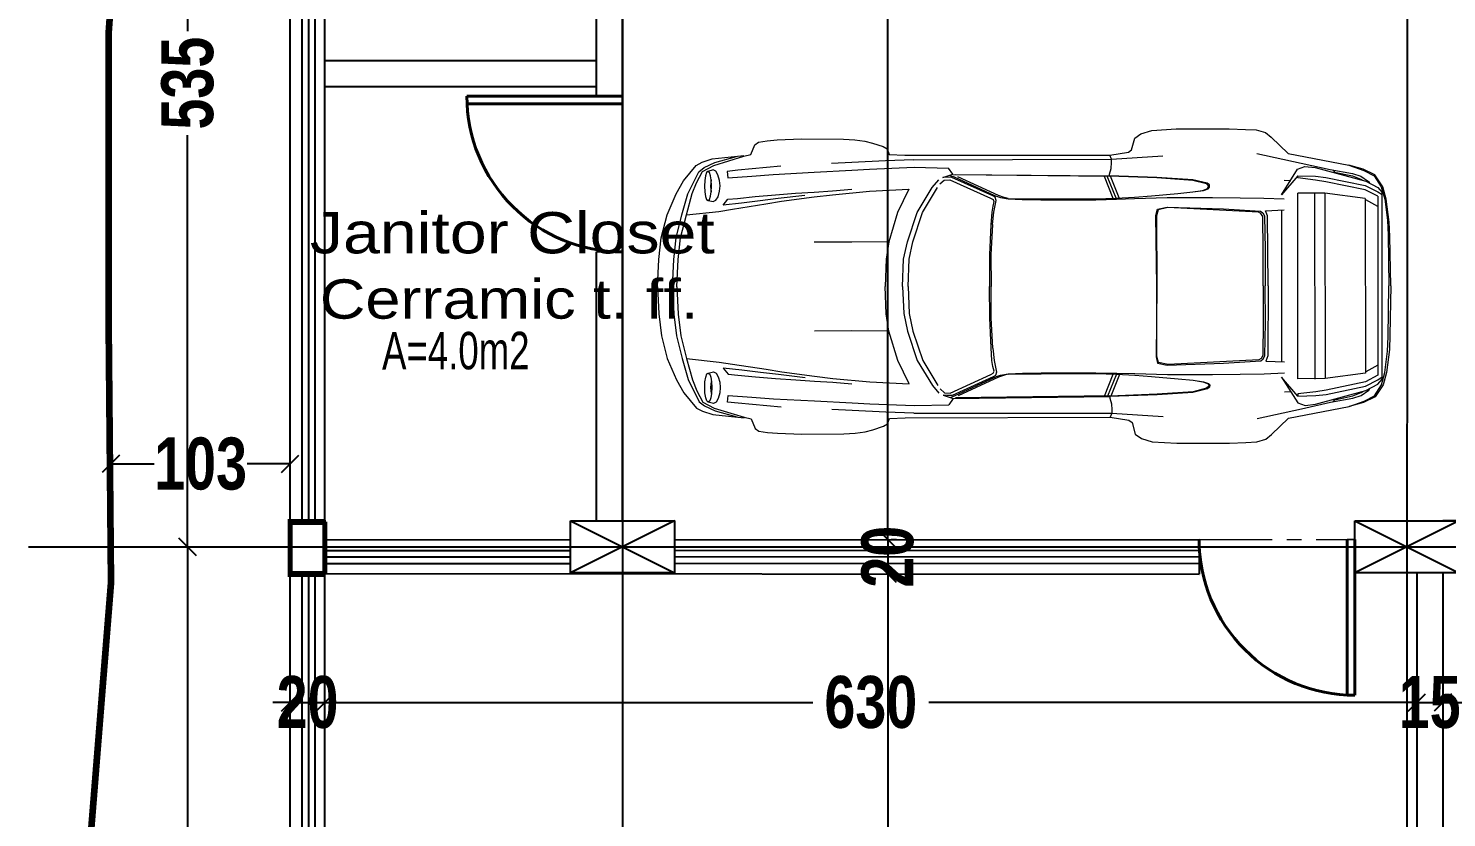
# Model space of a CAD drawing. Extents: x 285329 to 658348, y -83126 to -16980.
# Drawn here: x 327123 to 327941, y -42414 to -41959 of the extents above; entities that cross this region are included whole.
import ezdxf

# ---------------------------------------------------------------- set-up
doc = ezdxf.new("R2010")
doc.units = 0
doc.linetypes.add('CENTER', pattern=[50.8, 31.75, -6.35, 6.35, -6.35])
doc.layers.get('0').update_dxf_attribs({"linetype": 'CONTINUOUS'})
doc.layers.get('DEFPOINTS').update_dxf_attribs({"color": 9, "linetype": 'CONTINUOUS'})
for name, color, linetype, lineweight in [('A-Axis', 1, 'CENTER', 9), ('A-Door', 5, 'CONTINUOUS', 15), ('A-text finishing', 6, 'CONTINUOUS', 13), ('A-text function', 30, 'CONTINUOUS', 20), ('excavation border', 5, 'CONTINUOUS', 30), ('FIGURES', 153, 'CONTINUOUS', 0), ('SECTION-ar', 131, 'CONTINUOUS', 40), ('VIS', 8, 'CONTINUOUS', 18)]:
    doc.layers.add(name, color=color, linetype=linetype, lineweight=lineweight)
for name, color, linetype in [('AXIS', 1, 'CONTINUOUS'), ('COLUMN', 5, 'CONTINUOUS'), ('FURNITURE', 4, 'CONTINUOUS'), ('TEXT', 3, 'CONTINUOUS'), ('WALL', 7, 'CONTINUOUS'), ('WALL1', 2, 'CONTINUOUS')]:
    doc.layers.add(name, color=color, linetype=linetype)
doc.styles.add('ARIAL', font='BOD_CB.TTF', dxfattribs={"width": 1.2})
doc.styles.add('CITYBLUEPRINT', font='cityb___.ttf', dxfattribs={"width": 0.8})
doc.styles.get("Standard").update_dxf_attribs({"font": 'sanss___.ttf', "height": 15})
doc.dimstyles.new('50', dxfattribs={"dimtxt": 30, "dimasz": 10, "dimexe": 5, "dimexo": 6, "dimgap": 5, "dimtad": 0, "dimdec": 0, "dimdsep": 46, "dimtxsty": 'CITYBLUEPRINT', "dimblk1": 'OBLIQUE', "dimblk2": 'OBLIQUE', "dimsah": 1, "dimcen": 0.05, "dimdle": 0.03, "dimclre": 22, "dimclrt": 7, "dimadec": 0, "dimazin": 0, "dimtfac": 1, "dimtdec": 0, "dimtix": 1, "dimtmove": 0, "dimatfit": 3, "dimldrblk": 'OBLIQUE', "dimfxl": 1, "dimtolj": 1, "dimtzin": 0, "dimarcsym": 0})

# ---------------------------------------------------------------- blocks, each defined once
blk = doc.blocks.new('XREF1$0$02PCAR09')
at = {"color": 0, "linetype": 'ByBlock'}
for p, q in [((-133.57, 35.58), (-136.04, 35.43)), ((-129.86, 35.7), (-133.57, 35.58)), ((-117.88, 35.7), (-129.86, 35.7)), ((-112.33, 35.34), (-117.88, 35.7)), ((-139.39, 33.77), (-143.26, 30.05)), ((-138.14, 34.83), (-139.39, 33.77)), ((-136.04, 35.43), (-138.14, 34.83)), ((-109.85, 34.59), (-112.33, 35.34)), ((-108.47, 33.6), (-109.85, 34.59)), ((-107.73, 30.95), (-108.47, 33.6)), ((-48.85, 32.53), (-51.29, 31.76)), ((-47.09, 33.02), (-48.85, 32.53)), ((-44.85, 33.29), (-47.09, 33.02)), ((-42.26, 33.45), (-44.85, 33.29)), ((-32.75, 33.53), (-42.26, 33.45)), ((-27.18, 33.31), (-32.75, 33.53)), ((-24.96, 33.14), (-27.18, 33.31)), ((-22.98, 32.83), (-24.96, 33.14)), ((-22.13, 32.24), (-22.98, 32.83)), ((-21.22, 30), (-22.13, 32.24)), ((-143.26, 30.05), (-157.04, 27.42)), ((-136.16, 30.07), (-146.25, 27.9)), ((-103.18, 28.82), (-114.79, 29.59)), ((-107, 30.43), (-107.73, 30.95)), ((-102.8, 29.76), (-107, 30.43)), ((-103.18, 28.82), (-102.8, 29.76)), ((-56.22, 29.83), (-102.8, 29.76)), ((-52.64, 29.95), (-56.22, 29.83)), ((-52.16, 31.23), (-52.64, 29.95)), ((-51.29, 31.76), (-52.16, 31.23)), ((-19.65, 29.66), (-21.22, 30)), ((-12.48, 29.04), (-19.65, 29.78)), ((-12.79, 27.56), (-19.65, 29.66)), ((-13.04, 28.18), (-17.96, 29.55)), ((-10.14, 28.29), (-12.48, 29.04)), ((-162.98, 25.22), (-160.29, 26.5)), ((-160.49, 26.23), (-162.81, 24.98)), ((-149.39, 26.87), (-160.88, 23.8)), ((-157.04, 27.42), (-160.49, 26.23)), ((-160.29, 26.5), (-157.04, 27.42)), ((-152.81, 26.43), (-157.91, 25.53)), ((-153.83, 25.85), (-157.91, 25.01)), ((-153.47, 26.28), (-153.83, 25.85)), ((-146.25, 27.9), (-152.81, 26.43)), ((-147.04, 27.13), (-149.39, 26.87)), ((-145.43, 26.52), (-147.04, 27.13)), ((-141.73, 20.71), (-145.43, 26.52)), ((-58.2, 28.79), (-103.18, 28.82)), ((-103.18, 28.09), (-103.18, 28.82)), ((-103.06, 26.7), (-103.18, 28.09)), ((-102.68, 25.44), (-103.06, 26.7)), ((-67.1, 25.46), (-66.11, 26.89)), ((-58.32, 27.06), (-66.11, 26.89)), ((-48.2, 26.63), (-58.32, 27.06)), ((-58.2, 28.77), (-51.78, 28.55)), ((-51.78, 28.55), (-44.15, 28.14)), ((-44.15, 26.41), (-48.2, 26.63)), ((-44.15, 28.14), (-39.54, 27.93)), ((-35.6, 25.95), (-44.15, 26.41)), ((-26.33, 25.46), (-35.6, 25.95)), ((-28.03, 27.35), (-18.29, 26.45)), ((-18.29, 26.45), (-15.88, 26.19)), ((-15.88, 26.19), (-16.03, 24.72)), ((-13.76, 25.41), (-13.28, 26.26)), ((-13.28, 26.26), (-12.67, 26.55)), ((-10.59, 27.09), (-13.04, 28.18)), ((-10.26, 26.19), (-12.79, 27.56)), ((-12.67, 26.55), (-11.49, 26.19)), ((-12.07, 25.22), (-11.81, 25.93)), ((-11.81, 25.93), (-11.49, 26.19)), ((-11.49, 26.19), (-11.18, 25.93)), ((-11.18, 25.93), (-10.93, 25.22)), ((-9.43, 26.13), (-10.59, 27.09)), ((-8.9, 23.63), (-10.26, 26.19)), ((-8.78, 27.56), (-10.14, 28.29)), ((-6.9, 21.08), (-9.43, 26.13)), ((-5.94, 24.09), (-8.78, 27.56)), ((-164.79, 22.49), (-162.98, 25.22)), ((-162.81, 24.98), (-164.42, 22.49)), ((-160.88, 23.8), (-163.6, 22.32)), ((-160.77, 22.81), (-163.6, 21.32)), ((-161.5, 23.73), (-161.74, 23.33)), ((-159.78, 24.91), (-161.5, 23.73)), ((-151.85, 24.65), (-160.77, 22.81)), ((-160.77, 21.82), (-151.85, 23.66)), ((-159.78, 24.24), (-160.17, 23.99)), ((-157.91, 25.53), (-159.78, 24.91)), ((-157.91, 25.01), (-159.78, 24.24)), ((-149.51, 24.91), (-151.85, 24.65)), ((-151.85, 23.66), (-149.51, 24.04)), ((-145.43, 25.03), (-149.51, 24.91)), ((-149.51, 24.04), (-145.43, 24.53)), ((-145.43, 25.03), (-141.73, 20.73)), ((-145.43, 24.53), (-145.43, 25.03)), ((-142.39, 24.02), (-143.85, 23.95)), ((-125.42, 22.45), (-125.37, 22.96)), ((-125.37, 22.96), (-124.86, 23.34)), ((-125.15, 22.43), (-125.13, 22.84)), ((-125.13, 22.84), (-124.69, 23.22)), ((-124.86, 23.34), (-121.58, 24.14)), ((-124.69, 23.22), (-121.6, 24.01)), ((-121.6, 24.01), (-113.44, 24.57)), ((-121.58, 24.14), (-113.44, 24.69)), ((-113.44, 24.69), (-102.68, 25.08)), ((-113.44, 24.57), (-102.68, 24.96)), ((-104.9, 20.03), (-102.9, 24.96)), ((-104.22, 19.99), (-102.17, 24.96)), ((-101.45, 24.96), (-103.47, 19.98)), ((-67.1, 25.44), (-102.68, 25.06)), ((-102.68, 25.08), (-102.68, 25.44)), ((-102.68, 24.94), (-67.65, 25.32)), ((-102.68, 25.06), (-102.68, 24.94)), ((-77.45, 20.66), (-68.24, 24.88)), ((-67.39, 24.89), (-76.59, 20.66)), ((-76.17, 20.52), (-66.86, 24.77)), ((-66.4, 24.24), (-75.65, 20.03)), ((-66.42, 25.2), (-67.39, 24.89)), ((-67.1, 25.54), (-67.1, 25.54)), ((-64.81, 24.72), (-67.1, 25.46)), ((-66.86, 24.77), (-65.78, 24.81)), ((-65.14, 24.16), (-66.4, 24.24)), ((-65.78, 24.81), (-64.81, 24.72)), ((-64.13, 23.29), (-65.14, 24.16)), ((-62.4, 22.49), (-63.89, 24.21)), ((-21.41, 25.08), (-26.33, 25.46)), ((-16.03, 24.72), (-21.41, 25.08)), ((-14.22, 22.91), (-14.12, 24.14)), ((-14.12, 21.68), (-14.22, 22.91)), ((-14.12, 24.14), (-13.76, 25.41)), ((-12.31, 22.86), (-12.22, 24.26)), ((-12.24, 21.56), (-12.31, 22.86)), ((-12.04, 22.86), (-12.24, 21.56)), ((-12.22, 24.26), (-12.07, 25.22)), ((-12.22, 24.26), (-12.04, 22.86)), ((-10.93, 25.22), (-10.74, 24.13)), ((-10.74, 24.13), (-10.69, 22.86)), ((-10.69, 22.86), (-10.74, 21.58)), ((-7.91, 21.15), (-8.9, 23.63)), ((-4.27, 21.14), (-5.94, 24.09)), ((-166.21, 14.44), (-165.56, 19.69)), ((-165.19, 19.69), (-165.8, 14.82)), ((-165.56, 19.69), (-164.79, 22.49)), ((-164.42, 22.49), (-165.19, 19.69)), ((-163.6, 22.32), (-164.59, 21.21)), ((-163.6, 21.32), (-164.59, 20.71)), ((-164.59, -21.21), (-164.59, 21.21)), ((-163.6, 20.33), (-160.77, 21.82)), ((-163.6, 20.33), (-163.6, -20.33)), ((-163.6, 18.05), (-160.88, 19.53)), ((-160.77, 19.82), (-151.61, 21.07)), ((-160.77, 19.82), (-160.77, -19.82)), ((-151.61, 21.07), (-151.61, -21.07)), ((-151.61, 21.07), (-145.43, 21.07)), ((-149.26, 21.07), (-149.26, -21.19)), ((-145.43, -21.07), (-145.43, 21.07)), ((-137.77, 19.96), (-142.39, 19.75)), ((-132.34, 20.03), (-137.77, 19.96)), ((-126.04, 20.1), (-132.34, 20.03)), ((-115.78, 20.11), (-126.04, 20.1)), ((-125.08, 22.11), (-125.42, 22.45)), ((-124.89, 22.11), (-125.15, 22.43)), ((-124.01, 21.73), (-125.08, 22.11)), ((-123.84, 21.73), (-124.89, 22.11)), ((-121.62, 21.38), (-124.01, 21.73)), ((-121.62, 21.38), (-123.84, 21.73)), ((-118.22, 21.03), (-121.62, 21.38)), ((-112.19, 20.51), (-118.22, 21.03)), ((-108.37, 19.87), (-115.78, 20.11)), ((-108.37, 20.23), (-112.19, 20.51)), ((-104.22, 19.99), (-108.37, 20.23)), ((-104.27, 19.73), (-108.37, 19.87)), ((-99.56, 19.65), (-104.27, 19.73)), ((-99.52, 19.84), (-104.22, 19.99)), ((-87.11, 19.64), (-99.56, 19.65)), ((-87.11, 19.87), (-99.52, 19.84)), ((-82.86, 19.87), (-87.11, 19.87)), ((-82.86, 19.72), (-87.11, 19.64)), ((-79.67, 19.98), (-82.86, 19.87)), ((-79.63, 19.86), (-82.86, 19.72)), ((-79.67, 19.96), (-78.74, 20.2)), ((-77.89, 20.2), (-79.63, 19.86)), ((-78.74, 20.2), (-77.45, 20.66)), ((-77.21, 20.44), (-77.89, 20.2)), ((-76.59, 20.66), (-77.21, 20.44)), ((-76.95, 19.52), (-76.71, 20.25)), ((-76.73, 18.37), (-76.95, 19.52)), ((-76.71, 20.25), (-76.17, 20.52)), ((-76.22, 19.69), (-76.44, 19.24)), ((-75.65, 20.03), (-76.22, 19.69)), ((-60.22, 16.82), (-63.6, 22.49)), ((-58.97, 16.82), (-62.4, 22.49)), ((-57.13, 22.11), (-54.53, 16.8)), ((-48.2, 21.63), (-57.13, 22.11)), ((-39.78, 20.85), (-48.2, 21.63)), ((-39.78, 21.75), (-44.12, 22.11)), ((-35.6, 21.46), (-39.78, 21.75)), ((-35.6, 20.37), (-39.78, 20.85)), ((-31.38, 21.21), (-35.6, 21.46)), ((-28.21, 19.38), (-35.6, 20.37)), ((-33.48, 20.69), (-27.45, 19.99)), ((-26.79, 20.88), (-31.38, 21.21)), ((-24.62, 18.78), (-28.21, 19.38)), ((-27.45, 19.99), (-23.36, 19.5)), ((-22.2, 20.45), (-26.79, 20.88)), ((-23.36, 19.5), (-19.12, 18.97)), ((-18.2, 20.06), (-22.2, 20.45)), ((-16, 19.87), (-18.2, 20.06)), ((-14.89, 18.51), (-16, 19.87)), ((-13.76, 20.44), (-14.12, 21.68)), ((-13.28, 19.65), (-13.76, 20.44)), ((-12.67, 19.33), (-13.28, 19.65)), ((-11.49, 19.6), (-12.67, 19.33)), ((-12.07, 20.57), (-12.24, 21.58)), ((-11.81, 19.84), (-12.07, 20.57)), ((-11.49, 19.6), (-11.81, 19.84)), ((-11.18, 19.81), (-11.49, 19.6)), ((-10.93, 20.51), (-11.18, 19.81)), ((-10.74, 21.58), (-10.93, 20.51)), ((-6.56, 16.32), (-7.91, 21.15)), ((-5.57, 16.32), (-6.9, 21.08)), ((-2.17, 16.31), (-4.27, 21.14)), ((-138.14, 17.06), (-142.38, 17.26)), ((-141.73, 17.26), (-141.73, -17.16)), ((-138.57, 15.9), (-138.14, 17.06)), ((-137.51, 16.58), (-137.9, 15.9)), ((-136.98, 17.01), (-137.51, 16.58)), ((-137.48, 15.78), (-137.08, 16.44)), ((-137.08, 16.44), (-136.55, 16.78)), ((-128.55, 17.52), (-136.98, 17.01)), ((-136.55, 16.78), (-115.95, 17.82)), ((-115.76, 17.94), (-128.55, 17.52)), ((-115.95, 17.82), (-113.73, 17.36)), ((-113.56, 17.48), (-115.76, 17.94)), ((-113.73, 17.36), (-113.35, 15.95)), ((-113.2, 16.07), (-113.56, 17.48)), ((-76.42, 16.82), (-76.73, 18.37)), ((-76.44, 19.24), (-76.15, 18.22)), ((-76.1, 14.07), (-76.42, 16.82)), ((-76.15, 18.22), (-75.93, 16.82)), ((-75.93, 16.82), (-75.72, 13.98)), ((-60.22, 16.82), (-60.22, 16.82)), ((-58, 10.14), (-60.22, 16.82)), ((-56.75, 10.14), (-58.97, 16.82)), ((-54.53, 16.8), (-52.55, 10.14)), ((-17.01, 17.6), (-24.62, 18.78)), ((-19.12, 18.97), (-14.89, 18.51)), ((-13.95, 17.11), (-17.01, 17.6)), ((-6.56, 16.32), (-13.95, 17.11)), ((-5.26, 11.13), (-6.56, 16.32)), ((-4.27, 11.13), (-5.57, 16.32)), ((-0.87, 11.13), (-2.17, 16.31)), ((-166.35, 11.22), (-166.21, 14.44)), ((-165.8, 14.82), (-165.94, 11.59)), ((-138.66, 0), (-138.57, 15.9)), ((-137.9, 15.9), (-138.04, 8.28)), ((-137.56, 8.16), (-137.48, 15.78)), ((-113.4, -0.02), (-113.2, 16.07)), ((-113.35, 15.95), (-113.4, 0.02)), ((-76.1, 14.07), (-75.74, 7.15)), ((-75.72, 13.98), (-75.43, 7.15)), ((-166.57, 0.02), (-166.35, 11.22)), ((-165.94, 11.59), (-166.08, 0)), ((-57.13, 6.18), (-58, 10.14)), ((-55.9, 6.18), (-56.75, 10.14)), ((-52.55, 10.14), (-44.12, 10.09)), ((-52.55, 10.14), (-51.92, 6.18)), ((-44.12, 10.09), (-35.6, 10.09)), ((-4.7, 6.2), (-5.26, 11.13)), ((-3.7, 6.2), (-4.27, 11.13)), ((-0.31, 6.18), (-0.87, 11.13)), ((-138.04, 8.28), (-138.04, 0)), ((-137.56, 0), (-137.56, 8.16)), ((-75.74, 7.15), (-75.77, 0)), ((-75.43, 7.15), (-75.4, 0)), ((-56.89, 0), (-57.13, 6.18)), ((-55.64, 0), (-55.9, 6.18)), ((-51.92, 6.18), (-51.68, 0)), ((-4.39, 0), (-4.7, 6.2)), ((-3.4, 0), (-3.7, 6.2)), ((0, 0), (-0.31, 6.18)), ((-165.94, -11.59), (-166.08, 0)), ((-138.66, 0), (-138.57, -15.9)), ((-138.04, -8.28), (-138.04, 0)), ((-137.56, 0), (-137.56, -8.16)), ((-113.4, 0.02), (-113.2, -16.07)), ((-75.74, -7.15), (-75.77, 0)), ((-75.43, -7.15), (-75.4, 0)), ((-56.89, 0), (-57.13, -6.18)), ((-55.64, 0), (-55.9, -6.18)), ((-51.92, -6.18), (-51.68, 0)), ((-4.39, 0), (-4.7, -6.2)), ((-3.4, 0), (-3.7, -6.2)), ((0, 0), (-0.31, -6.18)), ((-166.57, -0.02), (-166.35, -11.22)), ((-113.35, -15.95), (-113.4, -0.02)), ((-57.13, -6.18), (-58, -10.14)), ((-55.9, -6.18), (-56.75, -10.14)), ((-52.55, -10.14), (-51.92, -6.18)), ((-4.7, -6.2), (-5.26, -11.13)), ((-3.7, -6.2), (-4.27, -11.13)), ((-0.31, -6.18), (-0.87, -11.13)), ((-137.9, -15.9), (-138.04, -8.28)), ((-137.56, -8.16), (-137.48, -15.78)), ((-76.1, -14.07), (-75.74, -7.15)), ((-75.72, -13.98), (-75.43, -7.15)), ((-166.35, -11.22), (-166.21, -14.44)), ((-165.8, -14.82), (-165.94, -11.59)), ((-58, -10.14), (-60.22, -16.82)), ((-56.75, -10.14), (-58.97, -16.82)), ((-54.53, -16.8), (-52.55, -10.14)), ((-52.55, -10.14), (-44.12, -10.09)), ((-44.12, -10.09), (-35.6, -10.09)), ((-5.26, -11.13), (-6.56, -16.32)), ((-4.27, -11.13), (-5.57, -16.32)), ((-0.87, -11.13), (-2.17, -16.31)), ((-166.21, -14.44), (-165.56, -19.69)), ((-165.19, -19.69), (-165.8, -14.82)), ((-138.57, -15.9), (-138.14, -17.06)), ((-137.51, -16.58), (-137.9, -15.9)), ((-137.48, -15.78), (-137.08, -16.44)), ((-113.73, -17.36), (-113.35, -15.95)), ((-113.2, -16.07), (-113.56, -17.48)), ((-76.1, -14.07), (-76.42, -16.82)), ((-75.93, -16.82), (-75.72, -13.98)), ((-163.6, -18.05), (-160.88, -19.53)), ((-138.14, -17.06), (-142.38, -17.26)), ((-136.98, -17.01), (-137.51, -16.58)), ((-137.08, -16.44), (-136.55, -16.78)), ((-128.55, -17.52), (-136.98, -17.01)), ((-136.55, -16.78), (-115.95, -17.82)), ((-115.76, -17.94), (-128.55, -17.52)), ((-115.95, -17.82), (-113.73, -17.36)), ((-113.56, -17.48), (-115.76, -17.94)), ((-76.73, -18.37), (-76.95, -19.52)), ((-76.42, -16.82), (-76.73, -18.37)), ((-76.44, -19.24), (-76.15, -18.22)), ((-76.22, -19.69), (-76.44, -19.24)), ((-76.15, -18.22), (-75.93, -16.82)), ((-60.22, -16.82), (-63.6, -22.49)), ((-58.97, -16.82), (-62.4, -22.49)), ((-60.22, -16.82), (-60.22, -16.82)), ((-57.13, -22.11), (-54.53, -16.8)), ((-24.62, -18.78), (-28.21, -19.38)), ((-17.01, -17.6), (-24.62, -18.78)), ((-23.36, -19.5), (-19.12, -18.97)), ((-19.12, -18.97), (-14.89, -18.51)), ((-13.95, -17.11), (-17.01, -17.6)), ((-14.89, -18.51), (-16, -19.87)), ((-6.56, -16.32), (-13.95, -17.11)), ((-12.67, -19.33), (-13.28, -19.65)), ((-11.49, -19.6), (-12.67, -19.33)), ((-6.56, -16.32), (-7.91, -21.15)), ((-5.57, -16.32), (-6.9, -21.08)), ((-2.17, -16.31), (-4.27, -21.14)), ((-165.56, -19.69), (-164.79, -22.49)), ((-164.42, -22.49), (-165.19, -19.69)), ((-164.79, -22.49), (-162.98, -25.22)), ((-163.6, -21.32), (-164.59, -20.71)), ((-163.6, -22.32), (-164.59, -21.21)), ((-162.81, -24.98), (-164.42, -22.49)), ((-163.6, -20.33), (-160.77, -21.82)), ((-160.77, -22.81), (-163.6, -21.32)), ((-160.88, -23.8), (-163.6, -22.32)), ((-160.77, -19.82), (-151.61, -21.07)), ((-160.77, -21.82), (-151.85, -23.66)), ((-151.61, -21.07), (-145.43, -21.07)), ((-141.73, -20.71), (-145.43, -26.52)), ((-145.43, -25.03), (-141.73, -20.73)), ((-137.77, -19.96), (-142.39, -19.75)), ((-132.34, -20.03), (-137.77, -19.96)), ((-126.04, -20.1), (-132.34, -20.03)), ((-115.78, -20.11), (-126.04, -20.1)), ((-125.08, -22.11), (-125.42, -22.45)), ((-125.42, -22.45), (-125.37, -22.96)), ((-124.89, -22.11), (-125.15, -22.43)), ((-125.15, -22.43), (-125.13, -22.84)), ((-124.01, -21.73), (-125.08, -22.11)), ((-123.84, -21.73), (-124.89, -22.11)), ((-121.62, -21.38), (-124.01, -21.73)), ((-121.62, -21.38), (-123.84, -21.73)), ((-118.22, -21.03), (-121.62, -21.38)), ((-112.19, -20.51), (-118.22, -21.03)), ((-108.37, -19.87), (-115.78, -20.11)), ((-108.37, -20.23), (-112.19, -20.51)), ((-104.27, -19.73), (-108.37, -19.87)), ((-104.22, -19.99), (-108.37, -20.23)), ((-104.9, -20.03), (-102.9, -24.96)), ((-99.56, -19.65), (-104.27, -19.73)), ((-99.52, -19.84), (-104.22, -19.99)), ((-104.22, -19.99), (-102.17, -24.96)), ((-101.45, -24.96), (-103.47, -19.98)), ((-87.11, -19.64), (-99.56, -19.65)), ((-87.11, -19.87), (-99.52, -19.84)), ((-82.86, -19.72), (-87.11, -19.64)), ((-82.86, -19.87), (-87.11, -19.87)), ((-79.63, -19.86), (-82.86, -19.72)), ((-79.67, -19.98), (-82.86, -19.87)), ((-79.67, -19.96), (-78.74, -20.2)), ((-77.89, -20.2), (-79.63, -19.86)), ((-78.74, -20.2), (-77.45, -20.66)), ((-77.21, -20.44), (-77.89, -20.2)), ((-77.45, -20.66), (-68.24, -24.88)), ((-76.59, -20.66), (-77.21, -20.44)), ((-76.95, -19.52), (-76.71, -20.25)), ((-76.71, -20.25), (-76.17, -20.52)), ((-67.39, -24.89), (-76.59, -20.66)), ((-75.65, -20.03), (-76.22, -19.69)), ((-76.17, -20.52), (-66.86, -24.77)), ((-66.4, -24.24), (-75.65, -20.03)), ((-62.4, -22.49), (-63.89, -24.21)), ((-48.2, -21.63), (-57.13, -22.11)), ((-39.78, -20.85), (-48.2, -21.63)), ((-39.78, -21.75), (-44.12, -22.11)), ((-35.6, -20.37), (-39.78, -20.85)), ((-35.6, -21.46), (-39.78, -21.75)), ((-28.21, -19.38), (-35.6, -20.37)), ((-31.38, -21.21), (-35.6, -21.46)), ((-33.48, -20.69), (-27.45, -19.99)), ((-26.79, -20.88), (-31.38, -21.21)), ((-27.45, -19.99), (-23.36, -19.5)), ((-22.2, -20.45), (-26.79, -20.88)), ((-18.2, -20.06), (-22.2, -20.45)), ((-16, -19.87), (-18.2, -20.06)), ((-14.12, -21.68), (-14.22, -22.91)), ((-13.76, -20.44), (-14.12, -21.68)), ((-13.28, -19.65), (-13.76, -20.44)), ((-12.24, -21.56), (-12.31, -22.86)), ((-12.07, -20.57), (-12.24, -21.58)), ((-12.04, -22.86), (-12.24, -21.56)), ((-11.81, -19.84), (-12.07, -20.57)), ((-11.49, -19.6), (-11.81, -19.84)), ((-11.18, -19.81), (-11.49, -19.6)), ((-10.93, -20.51), (-11.18, -19.81)), ((-10.74, -21.58), (-10.93, -20.51)), ((-10.69, -22.86), (-10.74, -21.58)), ((-6.9, -21.08), (-9.43, -26.13)), ((-7.91, -21.15), (-8.9, -23.63)), ((-4.27, -21.14), (-5.94, -24.09)), ((-162.98, -25.22), (-160.29, -26.5)), ((-160.49, -26.23), (-162.81, -24.98)), ((-161.5, -23.73), (-161.74, -23.33)), ((-159.78, -24.91), (-161.5, -23.73)), ((-149.39, -26.87), (-160.88, -23.8)), ((-151.85, -24.65), (-160.77, -22.81)), ((-159.78, -24.24), (-160.17, -23.99)), ((-157.91, -25.01), (-159.78, -24.24)), ((-157.91, -25.53), (-159.78, -24.91)), ((-153.83, -25.85), (-157.91, -25.01)), ((-152.81, -26.43), (-157.91, -25.53)), ((-151.85, -23.66), (-149.51, -24.04)), ((-149.51, -24.91), (-151.85, -24.65)), ((-149.51, -24.04), (-145.43, -24.53)), ((-145.43, -25.03), (-149.51, -24.91)), ((-145.43, -24.53), (-145.43, -25.03)), ((-142.39, -24.02), (-143.85, -23.95)), ((-125.37, -22.96), (-124.86, -23.34)), ((-125.13, -22.84), (-124.69, -23.22)), ((-124.86, -23.34), (-121.58, -24.14)), ((-124.69, -23.22), (-121.6, -24.01)), ((-121.6, -24.01), (-113.44, -24.57)), ((-121.58, -24.14), (-113.44, -24.69)), ((-113.44, -24.57), (-102.68, -24.96)), ((-113.44, -24.69), (-102.68, -25.08)), ((-102.68, -25.44), (-103.06, -26.7)), ((-102.68, -25.06), (-102.68, -24.94)), ((-102.68, -24.94), (-67.65, -25.32)), ((-67.1, -25.44), (-102.68, -25.06)), ((-102.68, -25.08), (-102.68, -25.44)), ((-66.42, -25.2), (-67.39, -24.89)), ((-64.81, -24.72), (-67.1, -25.46)), ((-67.1, -25.46), (-66.11, -26.89)), ((-67.1, -25.54), (-67.1, -25.54)), ((-66.86, -24.77), (-65.78, -24.81)), ((-65.14, -24.16), (-66.4, -24.24)), ((-65.78, -24.81), (-64.81, -24.72)), ((-64.13, -23.29), (-65.14, -24.16)), ((-26.33, -25.46), (-35.6, -25.95)), ((-21.41, -25.08), (-26.33, -25.46)), ((-16.03, -24.72), (-21.41, -25.08)), ((-15.88, -26.19), (-16.03, -24.72)), ((-14.22, -22.91), (-14.12, -24.14)), ((-14.12, -24.14), (-13.76, -25.41)), ((-13.76, -25.41), (-13.28, -26.26)), ((-12.31, -22.86), (-12.22, -24.26)), ((-12.22, -24.26), (-12.04, -22.86)), ((-12.22, -24.26), (-12.07, -25.22)), ((-12.07, -25.22), (-11.81, -25.93)), ((-11.18, -25.93), (-10.93, -25.22)), ((-10.93, -25.22), (-10.74, -24.13)), ((-10.74, -24.13), (-10.69, -22.86)), ((-8.9, -23.63), (-10.26, -26.19)), ((-5.94, -24.09), (-8.78, -27.56)), ((-157.04, -27.42), (-160.49, -26.23)), ((-160.29, -26.5), (-157.04, -27.42)), ((-143.26, -30.05), (-157.04, -27.42)), ((-153.47, -26.28), (-153.83, -25.85)), ((-146.25, -27.9), (-152.81, -26.43)), ((-147.04, -27.13), (-149.39, -26.87)), ((-145.43, -26.52), (-147.04, -27.13)), ((-136.16, -30.07), (-146.25, -27.9)), ((-103.18, -28.82), (-114.79, -29.59)), ((-103.06, -26.7), (-103.18, -28.09)), ((-103.18, -28.09), (-103.18, -28.82)), ((-58.2, -28.79), (-103.18, -28.82)), ((-103.18, -28.82), (-102.8, -29.76)), ((-58.32, -27.06), (-66.11, -26.89)), ((-48.2, -26.63), (-58.32, -27.06)), ((-58.2, -28.77), (-51.78, -28.55)), ((-51.78, -28.55), (-44.15, -28.14)), ((-44.15, -26.41), (-48.2, -26.63)), ((-35.6, -25.95), (-44.15, -26.41)), ((-44.15, -28.14), (-39.54, -27.93)), ((-28.03, -27.35), (-18.29, -26.45)), ((-12.79, -27.56), (-19.65, -29.66)), ((-18.29, -26.45), (-15.88, -26.19)), ((-13.04, -28.18), (-17.96, -29.55)), ((-13.28, -26.26), (-12.67, -26.55)), ((-10.59, -27.09), (-13.04, -28.18)), ((-10.26, -26.19), (-12.79, -27.56)), ((-12.67, -26.55), (-11.49, -26.19)), ((-10.14, -28.29), (-12.48, -29.04)), ((-11.81, -25.93), (-11.49, -26.19)), ((-11.49, -26.19), (-11.18, -25.93)), ((-9.43, -26.13), (-10.59, -27.09)), ((-8.78, -27.56), (-10.14, -28.29)), ((-139.39, -33.77), (-143.26, -30.05)), ((-107.73, -30.95), (-108.47, -33.6)), ((-107, -30.43), (-107.73, -30.95)), ((-102.8, -29.76), (-107, -30.43)), ((-56.22, -29.83), (-102.8, -29.76)), ((-52.64, -29.95), (-56.22, -29.83)), ((-52.16, -31.23), (-52.64, -29.95)), ((-51.29, -31.76), (-52.16, -31.23)), ((-48.85, -32.53), (-51.29, -31.76)), ((-21.22, -30), (-22.13, -32.24)), ((-19.65, -29.66), (-21.22, -30)), ((-12.48, -29.04), (-19.65, -29.78)), ((-138.14, -34.83), (-139.39, -33.77)), ((-136.04, -35.43), (-138.14, -34.83)), ((-133.57, -35.58), (-136.04, -35.43)), ((-112.33, -35.34), (-117.88, -35.7)), ((-109.85, -34.59), (-112.33, -35.34)), ((-108.47, -33.6), (-109.85, -34.59)), ((-47.09, -33.02), (-48.85, -32.53)), ((-44.85, -33.29), (-47.09, -33.02)), ((-42.26, -33.45), (-44.85, -33.29)), ((-32.75, -33.53), (-42.26, -33.45)), ((-27.18, -33.31), (-32.75, -33.53)), ((-24.96, -33.14), (-27.18, -33.31)), ((-22.98, -32.83), (-24.96, -33.14)), ((-22.13, -32.24), (-22.98, -32.83)), ((-129.86, -35.7), (-133.57, -35.58)), ((-117.88, -35.7), (-129.86, -35.7))]:
    blk.add_line(p, q, dxfattribs=at)
blk = doc.blocks.new('COLUMN')
at = {"layer": 'AXIS'}
for p, q in [((236924.7, -9644.26), (236984.7, -9674.26)), ((236984.7, -9644.26), (236924.7, -9674.26))]:
    blk.add_line(p, q, dxfattribs=at)
at = {"layer": 'COLUMN'}
blk.add_lwpolyline([(236924.7, -9644.26), (236984.7, -9644.26), (236984.7, -9674.26), (236924.7, -9674.26)], close=True, dxfattribs=at)
blk = doc.blocks.new('cbcb')
at = {"layer": 'AXIS'}
for p, q in [((327577.93, -10741.62), (327577.95, -14318.5)), ((328030.95, -10741.69), (328030.42, -14326.06)), ((327235.09, -13888.53), (329571.96, -13888.53))]:
    blk.add_line(p, q, dxfattribs=at)
at = {"layer": 'WALL', "linetype": 'Continuous'}
for p in [(90623.25, -4229.28), (91075.72, -4229.28)]:
    blk.add_blockref('COLUMN', p, dxfattribs=at)
blk = doc.blocks.new('D70')
at = {"layer": 'A-Axis'}
blk.add_line((307725.06, -30884.76), (307725.06, -30817.08), dxfattribs=at)
at = {"layer": 'A-Door'}
for p, q in [((307725.06, -30817.08), (307725.06, -30820.45)), ((307792.75, -30817.08), (307792.75, -30820.45))]:
    blk.add_line(p, q, dxfattribs=at)
at = {"layer": 'SECTION-ar', "ltscale": 20}
for p, q in [((307725.06, -30817.08), (307792.75, -30817.08)), ((307792.75, -30820.45), (307725.06, -30820.45))]:
    blk.add_line(p, q, dxfattribs=at)
at = {"layer": 'SECTION-ar', "ltscale": 20, "extrusion": (0, 0, -1)}
blk.add_ellipse((307725.06, -30817.08), major_axis=(-47.86, 47.86), ratio=1, start_param=2.356194, end_param=3.926991, dxfattribs=at)
blk = doc.blocks.new('_Oblique')
at = {"color": 0, "lineweight": -2}
blk.add_line((-0.5, -0.5), (0.5, 0.5), dxfattribs=at)
blk = doc.blocks.new('*D2862')
at = {"layer": 'DEFPOINTS', "color": 0, "linetype": 'Continuous', "lineweight": 5, "transparency": 16777216}
for p in [(327633.33, -40768.17), (327614.84, -42253.66), (327618.77, -42253.66)]:
    blk.add_point(p, dxfattribs=at)
at = {"layer": 'VIS', "color": 22, "linetype": 'Continuous', "lineweight": -2, "transparency": 16777216}
for p, q in [((327627.33, -40768.17), (327613.77, -40768.17)), ((327620.84, -42253.66), (327623.77, -42253.66))]:
    blk.add_line(p, q, dxfattribs=at)
at = {"layer": 'VIS', "color": 0, "linetype": 'Continuous', "lineweight": -2, "transparency": 16777216}
for p, q in [((327618.77, -40768.14), (327618.77, -41476.97)), ((327618.77, -42253.69), (327618.77, -41544.86))]:
    blk.add_line(p, q, dxfattribs=at)
at = {"layer": 'VIS', "color": 0, "linetype": 'Continuous', "lineweight": -2, "transparency": 16777216, "xscale": 10, "yscale": 10, "zscale": 10}
for p, rotation in [((327618.77, -40768.17), 90), ((327618.77, -42253.66), 270)]:
    blk.add_blockref('_Oblique', p, dxfattribs=dict(at, rotation=rotation))
at = {"layer": 'VIS', "color": 7, "linetype": 'Continuous', "lineweight": 5, "transparency": 16777216, "insert": (327618.77, -41510.92), "char_height": 30, "attachment_point": 5, "rotation": 90, "style": 'CITYBLUEPRINT'}
blk.add_mtext('\\A1;1485', dxfattribs=at)
blk = doc.blocks.new('*D2863')
at = {"layer": 'DEFPOINTS', "color": 0, "linetype": 'Continuous', "lineweight": 5, "transparency": 16777216}
for p in [(327614.84, -42253.66), (327614.83, -42273.4), (327618.77, -42273.4)]:
    blk.add_point(p, dxfattribs=at)
at = {"layer": 'VIS', "color": 0, "linetype": 'Continuous', "lineweight": -2, "transparency": 16777216}
for p, q in [((327618.77, -42253.66), (327618.77, -42243.66)), ((327618.77, -42253.66), (327618.77, -42273.4)), ((327618.77, -42273.4), (327618.77, -42283.4))]:
    blk.add_line(p, q, dxfattribs=at)
at = {"layer": 'VIS', "color": 22, "linetype": 'Continuous', "lineweight": -2, "transparency": 16777216}
for p, q in [((327620.84, -42253.66), (327623.77, -42253.66)), ((327620.83, -42273.4), (327623.77, -42273.4))]:
    blk.add_line(p, q, dxfattribs=at)
at = {"layer": 'VIS', "color": 0, "linetype": 'Continuous', "lineweight": -2, "transparency": 16777216, "xscale": 10, "yscale": 10, "zscale": 10}
for p, rotation in [((327618.77, -42253.66), 270), ((327618.77, -42273.4), 90)]:
    blk.add_blockref('_Oblique', p, dxfattribs=dict(at, rotation=rotation))
at = {"layer": 'VIS', "color": 7, "linetype": 'Continuous', "lineweight": 5, "transparency": 16777216, "insert": (327618.77, -42263.53), "char_height": 30, "attachment_point": 5, "rotation": 90, "style": 'CITYBLUEPRINT'}
blk.add_mtext('\\A1;20', dxfattribs=at)
blk = doc.blocks.new('*D2864')
at = {"layer": 'DEFPOINTS', "color": 0, "linetype": 'Continuous', "lineweight": 5, "transparency": 16777216}
for p in [(327614.83, -42273.4), (327614.83, -42676.28), (327618.77, -42676.28)]:
    blk.add_point(p, dxfattribs=at)
at = {"layer": 'VIS', "color": 0, "linetype": 'Continuous', "lineweight": -2, "transparency": 16777216}
for p, q in [((327618.77, -42273.37), (327618.77, -42442.34)), ((327618.77, -42676.31), (327618.77, -42507.34))]:
    blk.add_line(p, q, dxfattribs=at)
at = {"layer": 'VIS', "color": 22, "linetype": 'Continuous', "lineweight": -2, "transparency": 16777216}
for p, q in [((327620.83, -42273.4), (327623.77, -42273.4)), ((327620.83, -42676.28), (327623.77, -42676.28))]:
    blk.add_line(p, q, dxfattribs=at)
at = {"layer": 'VIS', "color": 0, "linetype": 'Continuous', "lineweight": -2, "transparency": 16777216, "xscale": 10, "yscale": 10, "zscale": 10}
for p, rotation in [((327618.77, -42273.4), 90), ((327618.77, -42676.28), 270)]:
    blk.add_blockref('_Oblique', p, dxfattribs=dict(at, rotation=rotation))
at = {"layer": 'VIS', "color": 7, "linetype": 'Continuous', "lineweight": 5, "transparency": 16777216, "insert": (327618.77, -42474.84), "char_height": 30, "attachment_point": 5, "rotation": 90, "style": 'CITYBLUEPRINT'}
blk.add_mtext('\\A1;403', dxfattribs=at)
blk = doc.blocks.new('*D2882')
at = {"layer": 'DEFPOINTS', "color": 0, "linetype": 'Continuous', "lineweight": 5, "transparency": 16777216}
for p in [(327294.06, -42347.51), (327274.06, -42365.11), (327294.06, -42365.11)]:
    blk.add_point(p, dxfattribs=at)
at = {"layer": 'VIS', "color": 22, "linetype": 'Continuous', "lineweight": -2, "transparency": 16777216}
for p, q in [((327274.06, -42359.11), (327274.06, -42342.51)), ((327294.06, -42359.11), (327294.06, -42342.51))]:
    blk.add_line(p, q, dxfattribs=at)
at = {"layer": 'VIS', "color": 0, "linetype": 'Continuous', "lineweight": -2, "transparency": 16777216}
for p, q in [((327274.06, -42347.51), (327264.06, -42347.51)), ((327274.06, -42347.51), (327294.06, -42347.51)), ((327294.06, -42347.51), (327304.06, -42347.51))]:
    blk.add_line(p, q, dxfattribs=at)
at = {"layer": 'VIS', "color": 0, "linetype": 'Continuous', "lineweight": -2, "transparency": 16777216, "xscale": 10, "yscale": 10, "zscale": 10}
blk.add_blockref('_Oblique', (327274.06, -42347.51), dxfattribs=at)
at = {"layer": 'VIS', "color": 0, "linetype": 'Continuous', "lineweight": -2, "transparency": 16777216, "xscale": 10, "yscale": 10, "zscale": 10, "rotation": 180}
blk.add_blockref('_Oblique', (327294.06, -42347.51), dxfattribs=at)
at = {"layer": 'VIS', "color": 7, "linetype": 'Continuous', "lineweight": 5, "transparency": 16777216, "insert": (327284.06, -42347.51), "char_height": 30, "attachment_point": 5, "style": 'CITYBLUEPRINT'}
blk.add_mtext('\\A1;20', dxfattribs=at)
blk = doc.blocks.new('*D2883')
at = {"layer": 'DEFPOINTS', "color": 0, "linetype": 'Continuous', "lineweight": 5, "transparency": 16777216}
for p in [(327923.97, -42347.51), (327923.97, -42347.51), (327294.06, -42365.11)]:
    blk.add_point(p, dxfattribs=at)
at = {"layer": 'VIS', "color": 22, "linetype": 'Continuous', "lineweight": -2, "transparency": 16777216}
for p, q in [((327294.06, -42359.11), (327294.06, -42342.51)), ((327923.97, -42341.51), (327923.97, -42342.51))]:
    blk.add_line(p, q, dxfattribs=at)
at = {"layer": 'VIS', "color": 0, "linetype": 'Continuous', "lineweight": -2, "transparency": 16777216}
for p, q in [((327294.03, -42347.51), (327575.58, -42347.51)), ((327924, -42347.51), (327642.46, -42347.51))]:
    blk.add_line(p, q, dxfattribs=at)
at = {"layer": 'VIS', "color": 0, "linetype": 'Continuous', "lineweight": -2, "transparency": 16777216, "xscale": 10, "yscale": 10, "zscale": 10, "rotation": 180}
blk.add_blockref('_Oblique', (327294.06, -42347.51), dxfattribs=at)
at = {"layer": 'VIS', "color": 0, "linetype": 'Continuous', "lineweight": -2, "transparency": 16777216, "xscale": 10, "yscale": 10, "zscale": 10}
blk.add_blockref('_Oblique', (327923.97, -42347.51), dxfattribs=at)
at = {"layer": 'VIS', "color": 7, "linetype": 'Continuous', "lineweight": 5, "transparency": 16777216, "insert": (327609.02, -42347.51), "char_height": 30, "attachment_point": 5, "style": 'CITYBLUEPRINT'}
blk.add_mtext('\\A1;630', dxfattribs=at)
blk = doc.blocks.new('*D2884')
at = {"layer": 'DEFPOINTS', "color": 0, "linetype": 'Continuous', "lineweight": 5, "transparency": 16777216}
for p in [(327923.97, -42347.51), (327938.97, -42347.51), (327938.97, -42347.51)]:
    blk.add_point(p, dxfattribs=at)
at = {"layer": 'VIS', "color": 22, "linetype": 'Continuous', "lineweight": -2, "transparency": 16777216}
for p, q in [((327923.97, -42341.51), (327923.97, -42342.51)), ((327938.97, -42341.51), (327938.97, -42342.51))]:
    blk.add_line(p, q, dxfattribs=at)
at = {"layer": 'VIS', "color": 0, "linetype": 'Continuous', "lineweight": -2, "transparency": 16777216}
for p, q in [((327923.97, -42347.51), (327913.97, -42347.51)), ((327923.97, -42347.51), (327938.97, -42347.51)), ((327938.97, -42347.51), (327948.97, -42347.51))]:
    blk.add_line(p, q, dxfattribs=at)
at = {"layer": 'VIS', "color": 0, "linetype": 'Continuous', "lineweight": -2, "transparency": 16777216, "xscale": 10, "yscale": 10, "zscale": 10}
blk.add_blockref('_Oblique', (327923.97, -42347.51), dxfattribs=at)
at = {"layer": 'VIS', "color": 0, "linetype": 'Continuous', "lineweight": -2, "transparency": 16777216, "xscale": 10, "yscale": 10, "zscale": 10, "rotation": 180}
blk.add_blockref('_Oblique', (327938.97, -42347.51), dxfattribs=at)
at = {"layer": 'VIS', "color": 7, "linetype": 'Continuous', "lineweight": 5, "transparency": 16777216, "insert": (327931.47, -42347.51), "char_height": 30, "attachment_point": 5, "style": 'CITYBLUEPRINT'}
blk.add_mtext('\\A1;15', dxfattribs=at)
blk = doc.blocks.new('*D2885')
at = {"layer": 'DEFPOINTS', "color": 0, "linetype": 'Continuous', "lineweight": 5, "transparency": 16777216}
for p in [(327938.97, -42347.51), (328539.29, -42347.51), (328539.29, -42347.51)]:
    blk.add_point(p, dxfattribs=at)
at = {"layer": 'VIS', "color": 22, "linetype": 'Continuous', "lineweight": -2, "transparency": 16777216}
for p, q in [((327938.97, -42341.51), (327938.97, -42342.51)), ((328539.29, -42341.51), (328539.29, -42342.51))]:
    blk.add_line(p, q, dxfattribs=at)
at = {"layer": 'VIS', "color": 0, "linetype": 'Continuous', "lineweight": -2, "transparency": 16777216}
for p, q in [((327938.94, -42347.51), (328202.84, -42347.51)), ((328539.32, -42347.51), (328275.42, -42347.51))]:
    blk.add_line(p, q, dxfattribs=at)
at = {"layer": 'VIS', "color": 0, "linetype": 'Continuous', "lineweight": -2, "transparency": 16777216, "xscale": 10, "yscale": 10, "zscale": 10, "rotation": 180}
blk.add_blockref('_Oblique', (327938.97, -42347.51), dxfattribs=at)
at = {"layer": 'VIS', "color": 0, "linetype": 'Continuous', "lineweight": -2, "transparency": 16777216, "xscale": 10, "yscale": 10, "zscale": 10}
blk.add_blockref('_Oblique', (328539.29, -42347.51), dxfattribs=at)
at = {"layer": 'VIS', "color": 7, "linetype": 'Continuous', "lineweight": 5, "transparency": 16777216, "insert": (328239.13, -42347.51), "char_height": 30, "attachment_point": 5, "style": 'CITYBLUEPRINT'}
blk.add_mtext('\\A1;600', dxfattribs=at)
blk = doc.blocks.new('*D3009')
at = {"layer": 'DEFPOINTS', "color": 0, "linetype": 'Continuous', "lineweight": 5, "transparency": 16777216}
for p in [(327208.88, -41722.87), (327208.88, -42257.74), (327214.88, -42257.74)]:
    blk.add_point(p, dxfattribs=at)
at = {"layer": 'VIS', "color": 0, "linetype": 'Continuous', "lineweight": -2, "transparency": 16777216}
for p, q in [((327214.88, -41722.84), (327214.88, -41960.35)), ((327214.88, -42257.77), (327214.88, -42020.26))]:
    blk.add_line(p, q, dxfattribs=at)
at = {"layer": 'VIS', "color": 22, "linetype": 'Continuous', "lineweight": -2, "transparency": 16777216}
for p, q in [((327214.88, -41722.87), (327219.88, -41722.87)), ((327214.88, -42257.74), (327219.88, -42257.74))]:
    blk.add_line(p, q, dxfattribs=at)
at = {"layer": 'VIS', "color": 0, "linetype": 'Continuous', "lineweight": -2, "transparency": 16777216, "xscale": 10, "yscale": 10, "zscale": 10}
for p, rotation in [((327214.88, -41722.87), 90), ((327214.88, -42257.74), 270)]:
    blk.add_blockref('_Oblique', p, dxfattribs=dict(at, rotation=rotation))
at = {"layer": 'VIS', "color": 7, "linetype": 'Continuous', "lineweight": 5, "transparency": 16777216, "insert": (327214.88, -41990.3), "char_height": 30, "attachment_point": 5, "rotation": 90, "style": 'CITYBLUEPRINT'}
blk.add_mtext('\\A1;535', dxfattribs=at)
blk = doc.blocks.new('*D3010')
at = {"layer": 'DEFPOINTS', "color": 0, "linetype": 'Continuous', "lineweight": 5, "transparency": 16777216}
for p in [(327208.88, -42257.74), (327214.88, -42676.28), (327462.94, -42676.28)]:
    blk.add_point(p, dxfattribs=at)
at = {"layer": 'VIS', "color": 0, "linetype": 'Continuous', "lineweight": -2, "transparency": 16777216}
for p, q in [((327214.88, -42257.71), (327214.88, -42442.17)), ((327214.88, -42676.31), (327214.88, -42491.86))]:
    blk.add_line(p, q, dxfattribs=at)
at = {"layer": 'VIS', "color": 22, "linetype": 'Continuous', "lineweight": -2, "transparency": 16777216}
for p, q in [((327214.88, -42257.74), (327219.88, -42257.74)), ((327456.94, -42676.28), (327209.88, -42676.28))]:
    blk.add_line(p, q, dxfattribs=at)
at = {"layer": 'VIS', "color": 0, "linetype": 'Continuous', "lineweight": -2, "transparency": 16777216, "xscale": 10, "yscale": 10, "zscale": 10}
for p, rotation in [((327214.88, -42257.74), 90), ((327214.88, -42676.28), 270)]:
    blk.add_blockref('_Oblique', p, dxfattribs=dict(at, rotation=rotation))
at = {"layer": 'VIS', "color": 7, "linetype": 'Continuous', "lineweight": 5, "transparency": 16777216, "insert": (327214.88, -42467.01), "char_height": 30, "attachment_point": 5, "rotation": 90, "style": 'CITYBLUEPRINT'}
blk.add_mtext('\\A1;419', dxfattribs=at)
blk = doc.blocks.new('*D3072')
at = {"layer": 'DEFPOINTS', "color": 0, "linetype": 'Continuous', "lineweight": 5, "transparency": 16777216}
for p in [(327170.66, -42209.97), (327170.66, -42257.74), (327274.06, -42258.2)]:
    blk.add_point(p, dxfattribs=at)
at = {"layer": 'VIS', "color": 22, "linetype": 'Continuous', "lineweight": -2, "transparency": 16777216}
for p, q in [((327170.66, -42251.74), (327170.66, -42204.97)), ((327274.06, -42252.2), (327274.06, -42204.97))]:
    blk.add_line(p, q, dxfattribs=at)
at = {"layer": 'VIS', "color": 0, "linetype": 'Continuous', "lineweight": -2, "transparency": 16777216}
for p, q in [((327170.63, -42209.97), (327195.54, -42209.97)), ((327274.09, -42209.97), (327249.18, -42209.97))]:
    blk.add_line(p, q, dxfattribs=at)
at = {"layer": 'VIS', "color": 0, "linetype": 'Continuous', "lineweight": -2, "transparency": 16777216, "xscale": 10, "yscale": 10, "zscale": 10, "rotation": 180}
blk.add_blockref('_Oblique', (327170.66, -42209.97), dxfattribs=at)
at = {"layer": 'VIS', "color": 0, "linetype": 'Continuous', "lineweight": -2, "transparency": 16777216, "xscale": 10, "yscale": 10, "zscale": 10}
blk.add_blockref('_Oblique', (327274.06, -42209.97), dxfattribs=at)
at = {"layer": 'VIS', "color": 7, "linetype": 'Continuous', "lineweight": 5, "transparency": 16777216, "insert": (327222.36, -42209.97), "char_height": 30, "attachment_point": 5, "style": 'CITYBLUEPRINT'}
blk.add_mtext('\\A1;103', dxfattribs=at)

msp = doc.modelspace()

# ---------------------------------------------------------------- linework, layer by layer
at = {"layer": 'excavation border', "lineweight": 200}
msp.add_lwpolyline([(328036.78, -42776.18), (327883.65, -42801.64), (327733.7, -42810.64), (327579.02, -42826.58), (327438.12, -42845.06), (327277.11, -42856.2), (327256.92, -42832.06), (327168.83, -42775.27), (327160.24, -42600.94), (327156.38, -42458.44), (327170.85, -42278.48), (327169.47, -42130.05), (327169.44, -41961.05), (327179.3, -41824.38), (327165.76, -41647.78), (327198.57, -41494.03), (327174.79, -41316.93), (327189.3, -41173.82), (327188.98, -41039.48), (327196.2, -40861.36)], dxfattribs=at)
at = {"layer": 'FURNITURE', "ltscale": 3}
for points in [[(327288.38, -42243.74), (327288.38, -41737.87), (327280.72, -41737.87), (327280.72, -42243.74)], [(327294.06, -42258.74), (327294.06, -41958.74), (327294.06, -41958.74)], [(328153.73, -42242.74), (327938.97, -42242.74)], [(327294.06, -42253.66), (327435.85, -42253.71)], [(327495.85, -42253.7), (327798.49, -42253.61)], [(327435.85, -42267.55), (327294.06, -42267.57), (327294.06, -42259.91), (327435.85, -42259.89)], [(327495.85, -42259.87), (327798.49, -42259.78)], [(327798.48, -42267.44), (327495.85, -42267.53)], [(327288.38, -42643.9), (327288.38, -42274.81), (327280.72, -42274.81), (327280.72, -42643.9)], [(327294.06, -42273.2), (327798.48, -42273.51)]]:
    msp.add_lwpolyline(points, dxfattribs=at)
at = {"layer": 'WALL', "linetype": 'Continuous', "ltscale": 3}
for p, q in [((327465.86, -42242.74), (327465.86, -41752.87)), ((327450.86, -41997.8), (327450.86, -41842.74)), ((327294.06, -41977.29), (327450.86, -41977.29)), ((327294.06, -41992.29), (327450.86, -41992.29)), ((327450.86, -41997.8), (327465.84, -41997.8)), ((327450.86, -42242.74), (327450.86, -42087.68)), ((327465.84, -42087.68), (327450.86, -42087.68))]:
    msp.add_line(p, q, dxfattribs=at)
at = {"layer": 'WALL', "linetype": 'Continuous'}
for p, q in [((327798.49, -42253.58), (327798.48, -42273.51)), ((327923.97, -42272.74), (327923.97, -42656.28)), ((327938.97, -42272.74), (327938.97, -42656.28))]:
    msp.add_line(p, q, dxfattribs=at)
at = {"layer": 'WALL', "linetype": 'Continuous', "ltscale": 3}
for points in [[(327274.06, -42243.2), (327274.06, -41737.87)], [(327294.06, -41958.74), (327294.06, -41842.83)], [(327274.06, -42242.46), (327274.06, -42258.2)], [(327274.06, -42242.46), (327274.06, -42242.46)], [(327274.06, -42242.46), (327274.06, -42242.46)], [(327274.06, -42242.99), (327274.06, -42258.74)], [(327274.06, -42242.99), (327274.06, -42242.99)], [(327274.06, -42242.99), (327274.06, -42242.99)], [(327294.06, -42242.46), (327294.06, -42258.2)], [(327294.06, -42242.46), (327294.06, -42242.46)], [(327294.06, -42242.99), (327294.06, -42258.74)], [(327294.06, -42242.99), (327294.06, -42242.99)], [(327294.06, -42673.37), (327294.06, -42242.99)], [(327274.06, -42643.37), (327274.06, -42258.74)]]:
    msp.add_lwpolyline(points, dxfattribs=at)
at = {"layer": 'WALL', "linetype": 'Continuous', "const_width": 3}
for points in [[(327294.06, -42243.2), (327274.06, -42243.2), (327274.06, -42258.2)], [(327294.06, -42243.74), (327274.06, -42243.74), (327274.06, -42258.74)], [(327294.06, -42243.2), (327294.06, -42258.2)], [(327294.06, -42243.74), (327294.06, -42258.74)], [(327294.06, -42273.2), (327274.06, -42273.2), (327274.06, -42258.2)], [(327294.06, -42273.74), (327274.06, -42273.74), (327274.06, -42258.74)], [(327294.06, -42273.2), (327294.06, -42258.2)], [(327294.06, -42273.74), (327294.06, -42258.74)]]:
    msp.add_lwpolyline(points, dxfattribs=at)
at = {"layer": 'WALL', "linetype": 'Continuous'}
for points in [[(327274.06, -42273.2), (327294.06, -42273.2), (327294.06, -42243.2), (327274.06, -42243.2)], [(327274.06, -42273.74), (327294.06, -42273.74), (327294.06, -42243.74), (327274.06, -42243.74)]]:
    msp.add_lwpolyline(points, close=True, dxfattribs=at)
at = {"layer": 'WALL1'}
for p, q in [((327284.55, -41737.87), (327284.55, -42243.74)), ((327435.85, -42263.72), (327294.06, -42263.74)), ((327798.49, -42263.61), (327495.85, -42263.7)), ((327284.55, -42274.81), (327284.55, -42643.9))]:
    msp.add_line(p, q, dxfattribs=at)

# ---------------------------------------------------------------- block references
at = {"layer": 'FIGURES', "lineweight": 0, "xscale": -2.539999999841102, "yscale": 2.539999999105928, "zscale": 2.540000000000873, "rotation": 0.0768424137829893}
msp.add_blockref('XREF1$0$02PCAR09', (327486, -42107.78, -260.83), dxfattribs=at)
at = {"layer": 'VIS', "linetype": 'Continuous', "lineweight": 5}
msp.add_blockref('cbcb', (-112.1, -28369.21), dxfattribs=at)
at = {"layer": 'WALL', "linetype": 'Continuous', "xscale": -1.327868852461163, "yscale": 1.327868852461163, "zscale": 1.327868852461163}
msp.add_blockref('D70', (736084.37, -1076.76), dxfattribs=at)
at = {"layer": 'WALL', "linetype": 'Continuous', "xscale": 1.327868852461163, "yscale": 1.327868852461163, "zscale": 1.327868852461163, "rotation": 270}
msp.add_blockref('D70', (368809.37, 366364.95), dxfattribs=at)

# ---------------------------------------------------------------- texts
at = {"layer": 'A-text finishing', "style": 'ARIAL', "width": 1.2}
msp.add_text('Cerramic t. ff.', height=22.68, dxfattribs=at).set_placement((327291.16, -42126.18))
at = {"layer": 'A-text function', "insert": (327285.43, -42064.69), "char_height": 23.814, "width": 413.3955, "attachment_point": 1, "style": 'ARIAL'}
msp.add_mtext('Janitor Closet', dxfattribs=at)
at = {"layer": 'TEXT', "width": 0.7}
msp.add_text('A=4.0m2', height=21.6, rotation=0.12695, dxfattribs=at).set_placement((327327.06, -42155.52))

# ---------------------------------------------------------------- dimensions: what is measured, and where the dimension line sits
at = {"layer": 'VIS', "linetype": 'Continuous', "lineweight": 5}
for base, p1, p2, picture, middle in [((327618.77, -42253.66), (327633.33, -40768.17), (327614.84, -42253.66), '*D2862', (327618.77, -41510.92)), ((327214.88, -42257.74), (327208.88, -41722.87), (327208.88, -42257.74), '*D3009', (327214.88, -41990.3)), ((327618.77, -42273.4), (327614.84, -42253.66), (327614.83, -42273.4), '*D2863', (327618.77, -42263.53)), ((327214.88, -42676.28), (327208.88, -42257.74), (327462.94, -42676.28), '*D3010', (327214.88, -42467.01)), ((327618.77, -42676.28), (327614.83, -42273.4), (327614.83, -42676.28), '*D2864', (327618.77, -42474.84))]:
    dim = msp.add_linear_dim(base=base, p1=p1, p2=p2, angle=90, dimstyle='50', override={"dimtmove": 1}, dxfattribs=at)
    dim.commit()
    dim.dimension.update_dxf_attribs({"geometry": picture, "text_midpoint": middle})
for base, p1, p2, picture, middle in [((327170.66, -42209.97), (327274.06, -42258.2), (327170.66, -42257.74), '*D3072', (327222.36, -42209.97)), ((327294.06, -42347.51), (327274.06, -42365.11), (327294.06, -42365.11), '*D2882', (327284.06, -42347.51))]:
    dim = msp.add_linear_dim(base=base, p1=p1, p2=p2, dimstyle='50', dxfattribs=at)
    dim.commit()
    dim.dimension.update_dxf_attribs({"geometry": picture, "text_midpoint": middle})
for base, p1, p2, picture, middle in [((327923.97, -42347.51), (327294.06, -42365.11), (327923.97, -42347.51), '*D2883', (327609.02, -42347.51)), ((327938.97, -42347.51), (327923.97, -42347.51), (327938.97, -42347.51), '*D2884', (327931.47, -42347.51)), ((328539.29, -42347.51), (327938.97, -42347.51), (328539.29, -42347.51), '*D2885', (328239.13, -42347.51))]:
    dim = msp.add_linear_dim(base=base, p1=p1, p2=p2, dimstyle='50', override={"dimtmove": 1}, dxfattribs=at)
    dim.commit()
    dim.dimension.update_dxf_attribs({"geometry": picture, "text_midpoint": middle})

doc.saveas('drawing.dxf')
